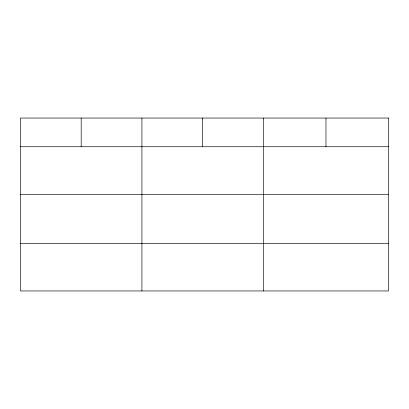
<?xml version="1.0" encoding="UTF-8"?>
<svg xmlns="http://www.w3.org/2000/svg" width="409" height="409" viewBox="0 0 409 409"><rect width="100%" height="100%" fill="white"/><g stroke="black" fill="none" stroke-linecap="round" stroke-linejoin="round"><path stroke-width="0.61" d="M20.45 146.739L388.55 146.739M20.45 194.331L388.55 194.331M20.45 243.365L388.55 243.365M325.973 118.048L325.973 146.739M263.396 118.048L263.396 290.952M202.659 118.048L202.659 146.739M141.923 118.048L141.923 290.952M81.187 118.048L81.187 146.739M388.55 118.048L20.45 118.048L20.45 290.952L388.55 290.952L388.55 118.048"/></g></svg>
